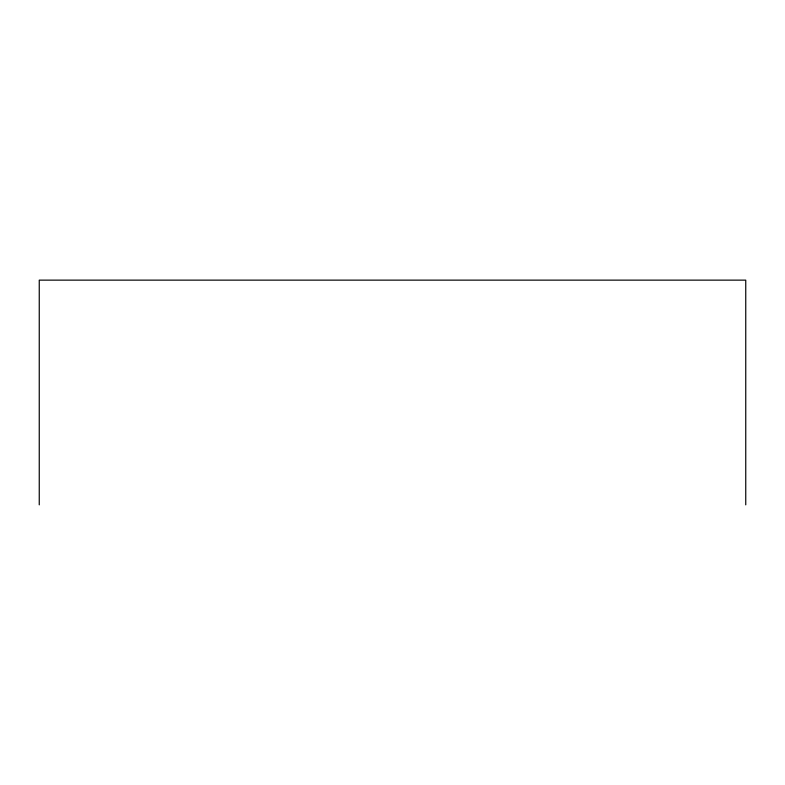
<?xml version="1.0" encoding="UTF-8"?>
<svg xmlns="http://www.w3.org/2000/svg" width="785" height="785" viewBox="0 0 785 785"><rect width="100%" height="100%" fill="white"/><g stroke="black" fill="none" stroke-linecap="round" stroke-linejoin="round"><path stroke-width="1.18" d="M745.75 504.863L745.75 280.137L39.25 280.137L39.25 504.863"/></g></svg>
